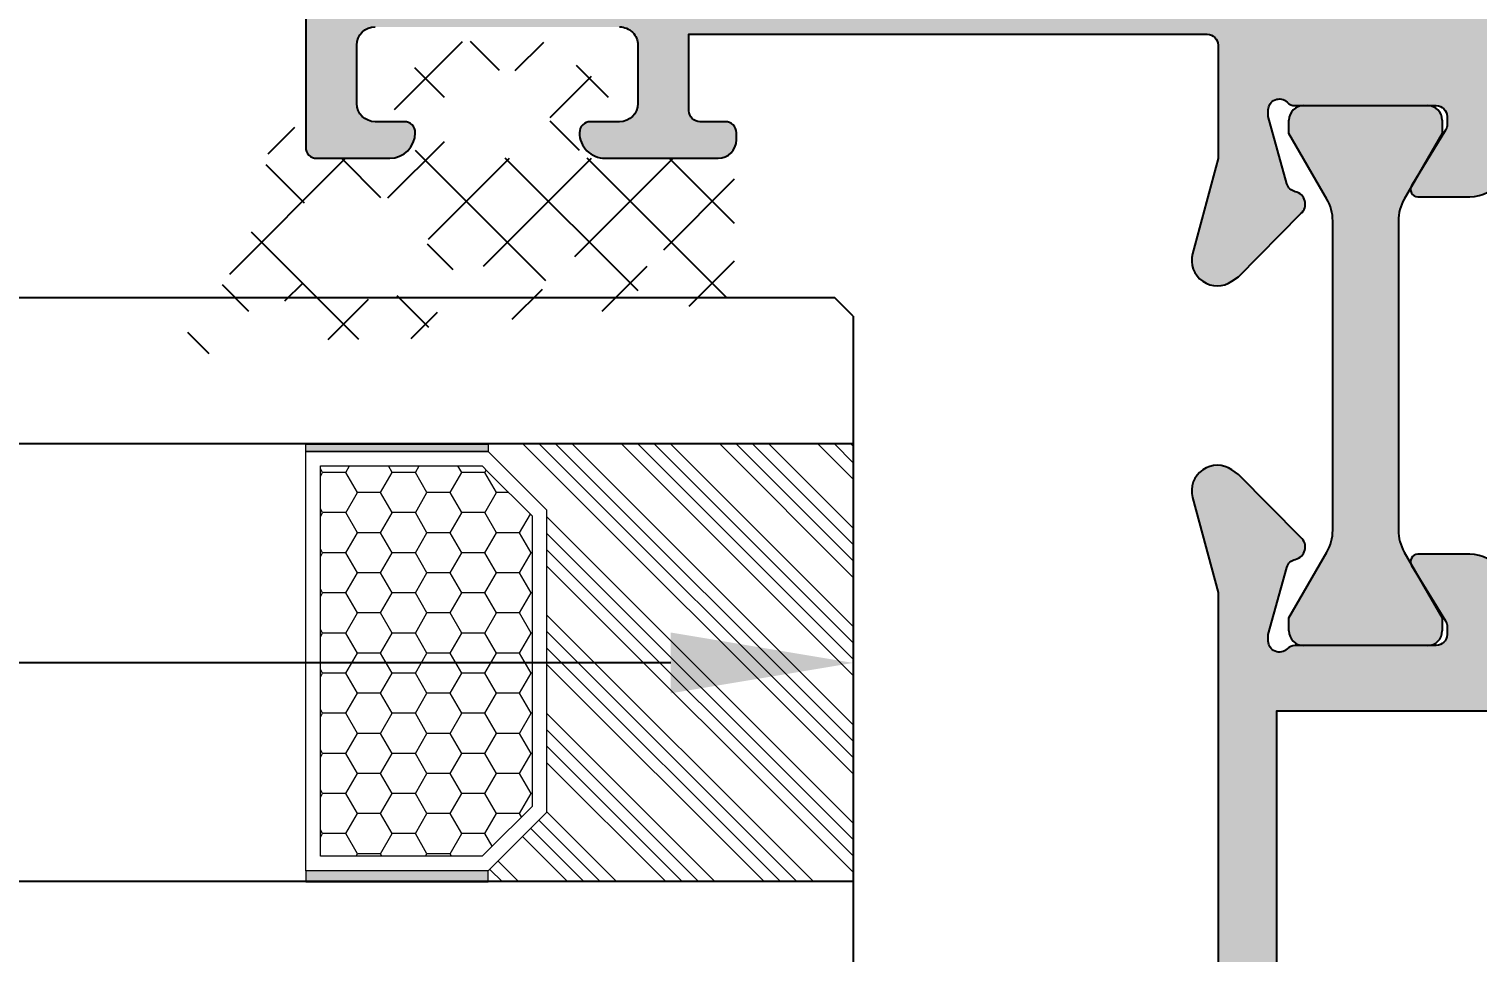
# Model space of a CAD drawing. Header units: millimetres. Extents: x -71832 to -66467, y 2511 to 5495.
# Drawn here: x -70313.92 to -70274.24, y 2772.28 to 2797.58 of the extents above; entities that cross this region are included whole.
import ezdxf

# ---------------------------------------------------------------- set-up
doc = ezdxf.new("R2010")
doc.units = ezdxf.units.MM
doc.layers.add('ATR-tr.', color=252, linetype='Continuous', lineweight=20)
doc.layers.add('epdm hatch', color=253, linetype='Continuous', lineweight=9)
doc.layers.add('ISI BARİYERİ', color=253, linetype='Continuous', true_color=0xadb6b8)
doc.layers.add('ISIBARİYERİ HATCH', color=253, linetype='Continuous', lineweight=20, true_color=0xadb6b8)
doc.layers.add('profiller', color=7, linetype='Continuous')
doc.layers.add('PROFİL HATCH', color=7, linetype='Continuous')
doc.styles.get("Standard").update_dxf_attribs({"font": 'arial.ttf'})
doc.dimstyles.new('CAM ÖLÇÜ', dxfattribs={"dimtxt": 20, "dimasz": 5, "dimexe": 1.25, "dimexo": 5, "dimtad": 0, "dimdec": 0, "dimtxsty": 'Standard', "dimcen": 2.5, "dimadec": 0, "dimazin": 0, "dimtfac": 1, "dimtdec": 0, "dimtmove": 0, "dimatfit": 3, "dimfxl": 1, "dimtfill": 1, "dimarcsym": 0})
doc.dimstyles.new('ISO-25', dxfattribs={"dimtxt": 2.5, "dimasz": 2.5, "dimexe": 1.25, "dimexo": 0.625, "dimtad": 1, "dimtxsty": 'Standard', "dimcen": 2.5, "dimadec": 0, "dimazin": 0, "dimtfac": 1, "dimtmove": 0, "dimatfit": 3, "dimfxl": 1, "dimarcsym": 0})

# ---------------------------------------------------------------- blocks, each defined once
blk = doc.blocks.new('01.11.15 dış cam fitili')
at = {"layer": 'epdm hatch', "lineweight": -2}
h = blk.add_hatch(dxfattribs=at)
h.set_pattern_fill('ANSI37', color=256, scale=0.5)
h.set_pattern_definition([(45, (0, 0), (-1.122532015133643, 1.122532015133643), []), (135, (0, 0), (-1.122532015133643, -1.122532015133643), [])])
edge = h.paths.add_edge_path(flags=16)
edge.add_line((3309.707245401718, 3750.988691072831), (3310.794300213554, 3750.988691072831))
edge.add_arc((3310.794300213554, 3749.488691072832), 1.5, 0, 89.99999999990882, ccw=False)
edge.add_line((3312.294300213554, 3749.488691072834), (3312.294300213554, 3749.210032825362))
edge.add_arc((3311.294300213555, 3749.210032825362), 0.9999999999997726, -90, 1.3017142919125035e-11, ccw=False)
edge.add_line((3311.294300213555, 3748.210032825362), (3309.421171526507, 3748.210032825362))
edge.add_arc((3309.421171526507, 3749.210032825362), 0.9999999999998817, 159.8270027747882, 270, ccw=False)
edge.add_line((3308.482515873313, 3749.554888686161), (3308.768589748524, 3750.333546933632))
edge.add_arc((3309.707245401718, 3749.988691072831), 0.9999999999998864, 90, 159.8270027747759, ccw=False)
edge = h.paths.add_edge_path(flags=16)
edge.add_arc((3305.3925720118, 3745.02624209844), 0.3000000000001819, 180, 269.99999999989143, ccw=False)
edge.add_line((3305.0925720118, 3745.02624209844), (3305.0925720118, 3746.826242098423))
edge.add_arc((3305.3925720118, 3746.826242098423), 0.300000000000523, 90, 179.9999999998915, ccw=False)
edge.add_line((3305.3925720118, 3747.126242098423), (3307.6925720118, 3747.126242098423))
edge.add_arc((3307.6925720118, 3746.826242098423), 0.3000000000001819, 0, 89.99999999989137, ccw=False)
edge.add_line((3307.992572011801, 3746.826242098423), (3307.992572011801, 3745.02624209844))
edge.add_arc((3307.6925720118, 3745.02624209844), 0.300000000000523, 270, 359.99999999989143, ccw=False)
edge.add_line((3307.6925720118, 3744.726242098439), (3305.3925720118, 3744.726242098439))
edge = h.paths.add_edge_path()
edge.add_arc((3317.977875345447, 3747.444155553342), 5.000000000007086, 143.9991893175508, 169.0826782543098, ccw=False)
edge.add_line((3313.93283195707, 3750.383139048737), (3315.711008179714, 3752.830515831919))
edge.add_arc((3315.430004425076, 3753.02836665651), 0.3436685305810545, 324.8511580012453, 494.1535472651476)
edge.add_line((3315.190610550382, 3753.27494044196), (3313.075439628928, 3751.017721420947))
edge.add_arc((3312.73099353324, 3751.392843734687), 0.5092738586468851, 191.2453825373186, 312.5588781057446, ccw=False)
edge.add_arc((3311.250696224193, 3751.098518307704), 1.000000000000385, 11.24538253739973, 89.99999999999996)
edge.add_line((3311.250696224193, 3752.098518307705), (3309.156170498138, 3752.098518307705))
edge.add_arc((3309.156170498138, 3751.098518307705), 0.9999999999997726, 90, 159.8270027747881)
edge.add_line((3308.217514844944, 3751.443374168506), (3307.62148672136, 3749.821058206216))
edge.add_arc((3307.339890025403, 3749.924514964455), 0.2999999999988212, 207.9894135560544, 339.82700277479574, ccw=False)
edge.add_line((3307.074979729029, 3749.783722440242), (3306.28982798757, 3751.369009768771))
edge.add_arc((3305.920043233973, 3751.18586496087), 0.4126533468345803, 26.34802226203792, 159.1274308998583)
edge.add_line((3305.534470197429, 3751.332889510327), (3304.979033404406, 3749.821058206215))
edge.add_arc((3304.697436708448, 3749.924514964457), 0.2999999999996243, 207.9894135559729, 339.8270027746123, ccw=False)
edge.add_line((3304.432526412073, 3749.783722440243), (3303.647374670614, 3751.369009768771))
edge.add_arc((3303.277589917018, 3751.18586496087), 0.4126533468350848, 26.34802226217937, 159.1274308997853)
edge.add_line((3302.892016880471, 3751.332889510327), (3302.340328345614, 3749.823179234559))
edge.add_arc((3302.058552696689, 3749.926147597039), 0.3000000000002113, 200.0736561448781, 339.9263438551219, ccw=False)
edge.add_line((3301.776777047761, 3749.823179234557), (3301.225088512904, 3751.332889510328))
edge.add_arc((3300.839515476358, 3751.18586496087), 0.4126533468340903, 20.87256910003842, 153.6519777380751)
edge.add_line((3300.469730722762, 3751.369009768771), (3300.147535731509, 3750.718471013042))
edge.add_arc((3301.043650488455, 3750.274648590889), 1.000000000010967, 153.6519777382167, 179.9999999999479)
edge.add_line((3300.043650488444, 3750.27464859089), (3300.043650488446, 3747.426242098424))
edge.add_arc((3300.343650488445, 3747.426242098423), 0.2999999999992724, 180, 270.0000000001954)
edge.add_line((3300.343650488445, 3747.126242098424), (3304.292572011799, 3747.126242098423))
edge.add_line((3304.292572011799, 3747.126242098423), (3304.292572011799, 3745.826242098423))
edge.add_line((3304.292572011799, 3745.826242098423), (3303.892572011799, 3745.826242098423))
edge.add_arc((3303.892572011799, 3745.426242098425), 0.3999999999996362, 90, 234.2667560820659)
edge.add_line((3303.658967093073, 3745.101544174275), (3305.292572011801, 3743.926242098439))
edge.add_line((3305.292572011801, 3743.926242098439), (3307.792572011801, 3743.926242098439))
edge.add_line((3307.792572011801, 3743.926242098439), (3309.426176930529, 3745.101544174275))
edge.add_arc((3309.192572011801, 3745.426242098425), 0.3999999999997356, 305.7332439179342, 450)
edge.add_line((3309.192572011801, 3745.826242098423), (3308.7925720118, 3745.826242098423))
edge.add_line((3308.7925720118, 3745.826242098423), (3308.7925720118, 3747.126242098423))
edge.add_line((3308.7925720118, 3747.126242098423), (3311.792572011772, 3747.126242098424))
edge.add_arc((3311.792572011774, 3746.826242098425), 0.2999999999992724, 0, 90.00000000043423, ccw=False)
edge.add_line((3312.092572011772, 3746.826242098423), (3312.092572011772, 3746.139184962447))
edge.add_arc((3312.392572011771, 3746.139184962447), 0.3000000000001819, 180, 349.8697048930432)
edge.add_arc((3355.653301612541, 3740.17719884554), 43.36986322881922, 169.0826782543313, 172.1689910133559, ccw=False)
blk = doc.blocks.new('Spacer_12')
at = {"layer": 'ATR-tr.', "linetype": 'Continuous'}
h = blk.add_hatch(dxfattribs=at)
h.set_pattern_fill('ANSI34', color=256, scale=0.1, angle=-1.27e-14, style=0)
h.set_pattern_definition([(44.99999999999999, (-3312.944693613433, -2875.764121716747), (-1.347038418160372, 1.347038418160372), []), (44.99999999999999, (-3312.495680613434, -2875.764121716747), (-1.347038418160372, 1.347038418160372), []), (44.99999999999999, (-3312.046667613433, -2875.764121716747), (-1.347038418160372, 1.347038418160372), []), (44.99999999999999, (-3311.597653613433, -2875.764121716747), (-1.347038418160372, 1.347038418160372), [])])
h.paths.add_polyline_path([(709.3510135655804, -171.8261245546318), (719.3510135655806, -171.8305039372167), (719.3510135655806, -172.0323291737104), (717.7510135655803, -173.6323291737103), (717.7510135655803, -181.93232917371), (719.3510135655806, -183.5323291737104), (719.3510135655806, -183.8323291737106), (709.3510135655804, -183.8261207188343)])
h = blk.add_hatch(color=0, dxfattribs=at)
h.dxf.hatch_style = 1
h.paths.add_polyline_path([(724.3510135655806, -172.0323291737104), (724.3510135655806, -171.8323291737101), (719.3510135655806, -171.8323291737101), (719.3510135655806, -172.0323291737104)])
at = {"layer": 'ATR-tr.', "ltscale": 2}
h = blk.add_hatch(dxfattribs=at)
h.set_pattern_fill('HONEY', color=256, scale=0.2)
h.set_pattern_definition([(0, (-3993.57276553941, -2623.649700819041), (0.9525000000000002, 0.5499261290000002), [0.635, -1.27]), (120, (-3993.57276553941, -2623.649700819041), (-0.9524999979188384, 0.5499261326046782), [0.6349999999999996, -1.269999999999998]), (60, (-3993.57276553941, -2623.649700819041), (2.0811618e-09, 1.099852261604677), [-1.27, 0.635])])
h.paths.add_polyline_path([(719.5167035655804, -183.1258891737101), (723.95101356558, -183.1258891737101), (723.95101356558, -172.43232917371), (719.5167035655804, -172.43232917371), (719.3510135655806, -172.5980191737103), (718.1510135655797, -173.7980191737101), (718.1510135655797, -181.7666491737104), (719.3510135655806, -182.9609791737101)])
at = {"layer": 'ATR-tr.', "linetype": 'Continuous'}
h = blk.add_hatch(color=0, dxfattribs=at)
h.dxf.hatch_style = 1
h.paths.add_polyline_path([(719.3510135655806, -183.5323291737104), (724.3510135655806, -183.5323291737104), (724.3510135655806, -183.832329173711), (719.3510135655806, -183.8301394824184)])
for q in [(709.3510135655804, -183.8261245546323), (709.3510135655804, -183.8261207188343)]:
    blk.add_line((709.3510135655804, -171.8261245546318), q)
at = {"layer": 'ATR-tr.', "color": 7, "linetype": 'Continuous'}
for points in [[(717.7510135655803, -181.93232917371), (719.3510135655806, -183.5323291737104), (724.3510135655806, -183.5323291737104), (724.3510135655806, -172.0323291737104), (719.3510135655806, -172.0323291737104), (717.7510135655803, -173.6323291737103)], [(719.3510135655806, -182.9609791737101), (719.5167035655804, -183.1258891737101), (723.95101356558, -183.1258891737101), (723.95101356558, -172.43232917371), (719.5167035655804, -172.43232917371), (719.3510135655806, -172.5980191737103), (718.1510135655797, -173.7980191737101), (718.1510135655797, -181.7666491737104)]]:
    blk.add_lwpolyline(points, close=True, dxfattribs=at)
at = {"layer": 'ATR-tr.', "linetype": 'Continuous'}
for points in [[(719.3510135655806, -171.8323291737101), (719.3510135655806, -172.0323291737104), (724.3510135655806, -172.0323291737104), (724.3510135655806, -171.8323291737101), (719.3510135655806, -171.8323291737101)], [(724.3510135655806, -183.8323291737106), (719.3510135655806, -183.8323291737106), (719.3510135655806, -183.5323291737104), (724.3510135655806, -183.5323291737104), (724.3510135655806, -183.8323291737106)]]:
    blk.add_lwpolyline(points, dxfattribs=at)
blk = doc.blocks.new('A011012')
at = {"layer": 'PROFİL HATCH'}
h = blk.add_hatch(color=256, dxfattribs=at)
edge = h.paths.add_edge_path()
edge.add_line((713.4102412709302, 485.0844265036799), (711.5684860352318, 484.574153674876))
edge.add_line((711.5684860352318, 484.574153674876), (711.3868776842332, 484.574153674876))
edge.add_arc((711.3868776841925, 484.8741536749037), 0.3000000000276941, 134.2123339890374, 270.0000000077731, ccw=False)
edge.add_arc((710.9684860347073, 485.3042099831986), 0.3000000005249658, 314.2123339952029, 359.9999999388682)
edge.add_line((711.2684860352324, 485.3042099828784), (711.2684860352324, 489.1741536748726))
edge.add_arc((711.5684860352324, 489.1741536748773), 0.3000000000000682, 90.000000000152, 180.0000000008902, ccw=False)
edge.add_line((711.5684860352318, 489.4741536748774), (711.7841598383397, 489.4741536748738))
edge.add_arc((711.7841598383523, 489.1741536749917), 0.2999999998820044, 58.600000002421496, 90.0000000024101, ccw=False)
edge.add_line((711.9404627278321, 489.4302189140803), (713.4642841088312, 488.5000743705445))
edge.add_arc((713.568486035221, 488.6707845299997), 0.2000000000114253, 238.599999994718, 359.9999999941376)
edge.add_line((713.7684860352322, 488.6707845299793), (713.7684860352322, 490.096367763483))
edge.add_arc((712.7684860352855, 490.0963677634069), 0.9999999999467943, 4.3642299e-09, 58.60000000439787)
edge.add_line((713.289495667033, 490.9499185606769), (711.5079812193138, 492.0373596239373))
edge.add_arc((711.7684860352333, 492.4641350225765), 0.5000000000007958, 180.0000000000587, 238.6000000001934, ccw=False)
edge.add_line((711.2684860352324, 492.4641350225761), (711.2684860352324, 514.4490147292786))
edge.add_arc((711.2684860352324, 514.7490147292796), 0.3000000000010914, 270, 450)
edge.add_line((711.2684860352324, 515.0490147292805), (711.2684860352324, 515.84901472928))
edge.add_arc((711.2684860352324, 516.1490147292793), 0.2999999999992724, 270, 450)
edge.add_line((711.2684860352324, 516.4490147292784), (711.2684860352324, 517.0296216269821))
edge.add_line((711.2684860352324, 517.0296216269821), (711.6484860352297, 517.2490147292815))
edge.add_line((711.6484860352297, 517.2490147292815), (711.2684860352324, 517.4684078315809))
edge.add_line((711.2684860352324, 517.4684078315809), (711.2684860352324, 539.833894435877))
edge.add_arc((711.7684860352341, 539.8338944358761), 0.5000000000015917, 121.3999999998606, 179.9999999998959, ccw=False)
edge.add_line((711.5079812193138, 540.2606698345157), (713.289495667033, 541.3481108977761))
edge.add_arc((712.7684860351949, 542.2016616950968), 1.000000000037549, 301.3999999985184, 359.999999998554)
edge.add_line((713.7684860352322, 542.2016616950718), (713.7684860352322, 543.6272449285755))
edge.add_arc((713.5684860352474, 543.6272449285088), 0.1999999999849251, 1.91179325e-08, 121.4000000194157)
edge.add_line((713.4642841088292, 543.7979550879159), (711.9404627278321, 542.8678105444819))
edge.add_arc((711.7841598383376, 543.1238757835733), 0.2999999998922082, 269.99999999971783, 301.3999999996993, ccw=False)
edge.add_line((711.784159838336, 542.823875783681), (711.5684860352318, 542.823875783681))
edge.add_arc((711.568486035231, 543.1238757836796), 0.2999999999985903, 180.0000000002171, 270.0000000001303, ccw=False)
edge.add_line((711.2684860352324, 543.1238757836786), (711.2684860352324, 546.9938194756763))
edge.add_arc((710.968486034682, 546.9938194754523), 0.3000000005504262, 4.27955082e-08, 45.7876659794796)
edge.add_arc((711.3868776842324, 547.4238757836794), 0.2999999999993016, 89.99999999986971, 225.7876660182998, ccw=False)
edge.add_line((711.3868776842332, 547.7238757836787), (711.5684860352318, 547.7238757836787))
edge.add_line((711.5684860352318, 547.7238757836787), (713.410241271003, 547.2136029548151))
edge.add_arc((713.3356860351811, 546.923014729255), 0.3000000000377369, 12.269099992127906, 75.6101999923556, ccw=False)
edge.add_arc((713.9688345036923, 547.0577834866822), 0.3473381218607392, 191.7980543767293, 318.6536691495776)
edge.add_line((714.2295917191309, 546.8283288168789), (715.9585860352322, 548.5395147292807))
edge.add_line((715.9585860352322, 548.5395147292807), (716.0843924662363, 548.7192112238376))
edge.add_arc((715.5109860352068, 549.1207147292358), 0.6999999999950978, 325.000000004459, 464.9811000043245)
edge.add_line((715.3300357525308, 549.7969225339772), (712.7218860352309, 549.09901472928))
edge.add_line((712.7218860352309, 549.09901472928), (699.8642360352255, 549.09901472928))
edge.add_arc((699.8642360352277, 549.3990147292777), 0.2999999999976808, 179.999999999696, 269.99999999960914, ccw=False)
edge.add_line((699.5642360352299, 549.3990147292793), (699.5642360352299, 550.7990147292805))
edge.add_arc((699.8642360352292, 550.7990147292805), 0.2999999999992724, 90, 180, ccw=False)
edge.add_line((699.8642360352292, 551.09901472928), (700.7642360351759, 551.0990147292362))
edge.add_arc((700.7672170993436, 551.396364750073), 0.2973649636981765, 269.4256039642862, 368.8027899929756)
edge.add_arc((700.0713360352333, 551.2990147292818), 0.9999999999989952, 8.21320000009304, 90.00000000005213)
edge.add_line((700.0713360352324, 552.2990147292808), (699.8642360352292, 552.2990147292808))
edge.add_arc((699.8642360352292, 552.59901472928), 0.2999999999992724, 180, 270, ccw=False)
edge.add_line((699.5642360352299, 552.59901472928), (699.5642360352299, 553.2990147292808))
edge.add_arc((698.7642360352305, 553.2990147292808), 0.7999999999992724, 0, 90)
edge.add_line((698.7642360352305, 554.09901472928), (697.0642360352298, 554.09901472928))
edge.add_arc((697.0642360352272, 552.5990147292827), 1.499999999997271, 89.99999999989578, 180.0000000001041)
edge.add_line((695.5642360352299, 552.59901472928), (695.5642360352299, 552.3990147292773))
edge.add_arc((695.8642360352313, 552.3990147292812), 0.3000000000013188, 180.0000000007381, 269.9999999996091)
edge.add_line((695.8642360352292, 552.09901472928), (696.272576344892, 552.0990147352298))
edge.add_arc((696.280182099176, 552.3900751100119), 0.2911597315331521, 268.5031336788109, 351.8929532602657)
edge.add_arc((696.8642360352287, 552.2990147292804), 0.2999999999996248, 89.9999999999348, 170.4059000001435, ccw=False)
edge.add_line((696.8642360352292, 552.59901472928), (697.764236035225, 552.59901472928))
edge.add_arc((697.7642360352278, 552.299014729278), 0.3000000000020009, 5.210836206970271e-10, 90.00000000052108, ccw=False)
edge.add_line((698.0642360352297, 552.2990147292808), (698.0642360352297, 551.1990147292768))
edge.add_arc((697.7642360352015, 551.199014729299), 0.3000000000283762, 279.59409999604225, 359.9999999957443, ccw=False)
edge.add_arc((697.8622375577455, 550.609095819113), 0.2980062641702003, 99.2692984688865, 180.3232142237193)
edge.add_line((697.5642360352297, 550.6074147292788), (697.5642360352297, 549.3990147292793))
edge.add_arc((697.2642360352304, 549.3990147292793), 0.2999999999992724, 270, 360, ccw=False)
edge.add_line((697.2642360352304, 549.09901472928), (688.864236035229, 549.09901472928))
edge.add_line((688.864236035229, 549.09901472928), (688.5642360352298, 548.7990147292808))
edge.add_line((688.5642360352298, 548.7990147292808), (688.2642360352305, 549.09901472928))
edge.add_line((688.2642360352305, 549.09901472928), (679.8642360352255, 549.09901472928))
edge.add_arc((679.8642360352276, 549.3990147292777), 0.2999999999976808, 179.999999999696, 269.99999999960914, ccw=False)
edge.add_line((679.5642360352299, 549.3990147292793), (679.5642360351826, 550.6074147292697))
edge.add_arc((679.2642518831423, 550.6074201452084), 0.2999841520890005, 359.9989655772696, 440.4085217258683)
edge.add_arc((679.3642360352309, 551.199014729279), 0.30000000000094, 180.0000000000869, 260.40589999956933, ccw=False)
edge.add_line((679.0642360352299, 551.1990147292785), (679.0642360352299, 552.2990147292808))
edge.add_arc((679.3642360352293, 552.2990147292808), 0.2999999999992724, 90, 180, ccw=False)
edge.add_line((679.3642360352293, 552.59901472928), (680.2642360352306, 552.5990147292364))
edge.add_arc((680.2684195193547, 552.3039739980373), 0.2950703892392672, 8.780150547235394, 90.812362147449, ccw=False)
edge.add_arc((680.8558360352232, 552.3990147292225), 0.2999999999834804, 189.5940999893013, 270.0113999897155)
edge.add_line((680.8558957254295, 552.0990147351771), (681.2642360352341, 552.09901472928))
edge.add_arc((681.2642360352302, 552.3990147292797), 0.2999999999996135, 270.0000000007599, 359.9999999999349)
edge.add_line((681.5642360352299, 552.3990147292793), (681.5642360352299, 552.5990147292855))
edge.add_arc((680.0642360352313, 552.5990147292814), 1.499999999998635, 1.563306e-10, 90.00000000005213)
edge.add_line((680.0642360352297, 554.09901472928), (677.864236035229, 554.09901472928))
edge.add_arc((677.864236035229, 553.7990147292807), 0.2999999999992724, 90, 180)
edge.add_line((677.5642360352299, 553.7990147292807), (677.5642360352299, 474.3990147292793))
edge.add_arc((677.8642360352306, 474.3990147292808), 0.3000000000007503, 180.0000000002821, 270.0000000000652)
edge.add_line((677.864236035231, 474.09901472928), (682.2642360352306, 474.09901472928))
edge.add_arc((682.2642360352302, 474.3990147292796), 0.2999999999996135, 270.0000000000652, 360.0000000002823)
edge.add_line((682.5642360352299, 474.3990147292811), (682.5642360352299, 476.3990147292793))
edge.add_arc((681.864236035229, 476.3990147292793), 0.7000000000007276, 0, 90)
edge.add_arc((681.864236035229, 476.7990147292807), 0.2999999999992724, 90, 180)
edge.add_line((681.5642360352299, 476.7990147292807), (681.5642360352299, 475.9990147292814))
edge.add_arc((681.0642360352306, 475.9990147292804), 0.4999999999990905, -89.9999999998958, 1.0419398677186109e-10, ccw=False)
edge.add_line((681.0642360352318, 475.4990147292813), (679.6642360352301, 475.4990147292813))
edge.add_arc((679.664236035231, 475.9990147292823), 0.5000000000009095, 179.9999999998959, 269.9999999998958, ccw=False)
edge.add_line((679.1642360352303, 475.9990147292833), (679.1642360352303, 478.7990147292807))
edge.add_arc((679.4642360352304, 478.7990147292799), 0.3000000000001819, 89.99999999982629, 179.9999999998263, ccw=False)
edge.add_line((679.4642360352312, 479.09901472928), (688.2642360352305, 479.09901472928))
edge.add_line((688.2642360352305, 479.09901472928), (688.5642360352298, 479.3990147292793))
edge.add_line((688.5642360352298, 479.3990147292793), (688.864236035229, 479.09901472928))
edge.add_line((688.864236035229, 479.09901472928), (697.2642360352304, 479.09901472928))
edge.add_arc((697.2642360352312, 478.7990147292815), 0.2999999999985334, -4.885123416897841e-10, 90.00000000013029, ccw=False)
edge.add_line((697.5642360352297, 478.7990147292789), (697.5642360352297, 477.5906227075725))
edge.add_arc((697.8642360352294, 477.5906227075747), 0.2999999999994998, 180.0000000004342, 260.4059317654683)
edge.add_arc((697.7642360351897, 476.9990147292313), 0.3000000000401702, 8.543793228454888e-09, 80.4059317744011, ccw=False)
edge.add_line((698.0642360352297, 476.999014729276), (698.0642360352297, 475.8990147292792))
edge.add_arc((697.7642360352266, 475.8990147292832), 0.3000000000031378, 269.9999999993486, 359.9999999992509, ccw=False)
edge.add_line((697.7642360352232, 475.5990147292799), (696.8642360352292, 475.5990147297784))
edge.add_arc((696.8642360352256, 475.8990147292744), 0.2999999994960376, 189.5940682350062, 270.00000000065137, ccw=False)
edge.add_arc((696.2726280574278, 475.7990147292836), 0.2999999999976679, 9.594068233268864, 90.01142119483542)
edge.add_line((696.2725682561917, 476.099014723321), (695.6642360352319, 476.0990147292799))
edge.add_arc((695.664236035231, 475.9990147292804), 0.0999999999994543, 89.99999999947892, 179.9999999994789)
edge.add_line((695.5642360352316, 475.9990147292814), (695.5642360352299, 475.5990147292799))
edge.add_arc((697.0642360352298, 475.5990147292799), 1.5, 180, 270)
edge.add_line((697.0642360352298, 474.09901472928), (698.7642360355327, 474.09901472928))
edge.add_arc((698.7642360355335, 474.8990147292781), 0.7999999999980787, 269.9999999999267, 360.0017404213635)
edge.add_line((699.5642360351626, 474.8990390301446), (699.5642360352299, 475.8990147292792))
edge.add_arc((699.8642360352292, 475.8990147292792), 0.2999999999992724, 90, 180, ccw=False)
edge.add_line((699.8642360352292, 476.1990147292785), (700.0713360352324, 476.1990147292785))
edge.add_arc((700.0713360352325, 477.1990147292789), 1.000000000000283, 269.9999999999804, 351.7867999996312)
edge.add_arc((700.7672170993436, 477.1016647084826), 0.297364963698083, 351.1972100070135, 450.5743960357136)
edge.add_line((700.7642360351759, 477.3990147293193), (699.8642360352292, 477.3990147292793))
edge.add_arc((699.8642360352326, 477.6990147292822), 0.3000000000029104, 179.9999999993052, 269.9999999993052, ccw=False)
edge.add_line((699.5642360352299, 477.6990147292858), (699.5642360352299, 478.7990147292807))
edge.add_arc((699.8642360352306, 478.7990147292791), 0.300000000000864, 90.00000000030388, 179.9999999996852, ccw=False)
edge.add_line((699.8642360352292, 479.09901472928), (710.7643157235302, 479.09901472928))
edge.add_arc((710.7643157235295, 479.3990147292799), 0.2999999999998408, 270.0000000001303, 359.9964705841931)
edge.add_line((711.06431572296, 479.3989962493019), (711.0645313249347, 482.8990332092803))
edge.add_arc((711.3645313243373, 482.8990147293066), 0.29999999997194, 90.00000000106388, 179.996470585007, ccw=False)
edge.add_line((711.3645313243317, 483.1990147292786), (712.7218860352309, 483.1990147292786))
edge.add_line((712.7218860352309, 483.1990147292786), (715.3300357525308, 482.5011069244797))
edge.add_arc((715.5109860351881, 483.177314729273), 0.7000000000409115, 255.0188999982562, 394.999999998233)
edge.add_line((716.0843924662363, 483.5788182347246), (715.9585860352322, 483.7585147292814))
edge.add_line((715.9585860352322, 483.7585147292814), (714.2295917191309, 485.4697006416795))
edge.add_arc((713.9688345036822, 485.2402459717346), 0.3473381219617801, 41.34633086689371, 168.2019456117627)
edge.add_arc((713.3356860350895, 485.3750147292268), 0.3000000000298078, 284.3898000117535, 347.7309000122182, ccw=False)
h.paths.add_polyline_path([(709.4684860352295, 480.9990147292814), (709.4725577902295, 547.4990147292815), (679.1642360352319, 547.4990147292815), (679.1642360352319, 480.9990147292814)], flags=16)
at = {"layer": 'profiller', "lineweight": -2, "ltscale": 0.5}
blk.add_lwpolyline([(713.289495667033, 541.3481108977761, 0.2614125764231834), (713.7684860352322, 542.2016616950718), (713.7684860352322, 543.6272449285755, 0.5855240683216208), (713.4642841088292, 543.7979550879159), (711.9404627278321, 542.8678105444819, -0.1378721067474613), (711.784159838336, 542.823875783681), (711.5684860352318, 542.823875783681, -0.4142135623725622), (711.2684860352324, 543.1238757836786), (711.2684860352324, 546.9938194756763, 0.2024876491247883), (711.1776818597222, 547.2088476296926, -0.6731613627882966), (711.3868776842332, 547.7238757836787), (711.5684860352318, 547.7238757836787), (713.410241271003, 547.2136029548151, -0.2836365561169241), (713.6288341315463, 546.9867657576401, 0.6179478668531792), (714.2295917191309, 546.8283288168789), (715.9585860352322, 548.5395147292807), (716.0843924662363, 548.7192112238376, 0.7000846457976185), (715.3300357525308, 549.7969225339772), (712.7218860352309, 549.09901472928), (699.8642360352255, 549.09901472928, -0.4142135623725622)], format="xyb", dxfattribs=at)
blk.add_lwpolyline([(709.4684860352295, 480.9990147292814), (709.4725577902295, 547.4990147292815), (679.1642360352319, 547.4990147292815), (679.1642360352319, 480.9990147292814)], close=True, dxfattribs=at)
blk = doc.blocks.new('A011013')
at = {"layer": 'PROFİL HATCH'}
h = blk.add_hatch(color=256, dxfattribs=at)
edge = h.paths.add_edge_path()
edge.add_arc((723.368237566681, 485.2402459717358), 0.3473381219612461, 11.79805438804687, 138.6536691332983)
edge.add_line((723.1074803512322, 485.4697006416795), (721.3784860352292, 483.7585147292814))
edge.add_line((721.3784860352292, 483.7585147292814), (721.2526796042287, 483.5788182347246))
edge.add_arc((721.8260860352261, 483.1773147292546), 0.700000000009796, 144.9999999981333, 284.9810999981087)
edge.add_line((722.0070363178323, 482.5011069244797), (724.6151860352305, 483.1990147292786))
edge.add_line((724.6151860352305, 483.1990147292786), (727.5260860352306, 483.1990147292786))
edge.add_arc((727.5260860352306, 482.6990147292776), 0.5000000000009095, 1.0419398677186109e-10, 90, ccw=False)
edge.add_line((728.0260860352313, 482.6990147292786), (728.0260860352313, 475.9990147292833))
edge.add_arc((727.5260860352306, 475.9990147292823), 0.5000000000009095, -89.9999999998958, 1.0419398677186109e-10, ccw=False)
edge.add_line((727.5260860352313, 475.4990147292813), (726.12608603523, 475.4990147292813))
edge.add_arc((726.1260860352307, 475.9990147292804), 0.4999999999990905, 179.9999999998959, 269.9999999998958, ccw=False)
edge.add_line((725.6260860352317, 475.9990147292814), (725.6260860352327, 476.7990147292807))
edge.add_arc((725.3260860352328, 476.7990147292803), 0.2999999999997271, 8.68503e-11, 90.00000000008686)
edge.add_arc((725.3260860352325, 476.3990147292793), 0.7000000000007276, 90, 180)
edge.add_line((724.6260860352317, 476.3990147292793), (724.6260860352317, 474.3990147292811))
edge.add_arc((724.9260860352314, 474.3990147292796), 0.2999999999996135, 179.9999999997177, 269.9999999999349)
edge.add_line((724.926086035231, 474.09901472928), (729.3260860352304, 474.09901472928))
edge.add_arc((729.3260860352301, 474.3990147292797), 0.2999999999998408, 270.0000000001086, 359.9999999998914)
edge.add_line((729.62608603523, 474.3990147292793), (729.62608603523, 573.7990147292808))
edge.add_arc((729.326086035229, 573.7990147292792), 0.300000000000864, 3.039762e-10, 90.00000000039086)
edge.add_line((729.326086035227, 574.09901472928), (724.926086035231, 574.09901472928))
edge.add_arc((724.926086035231, 573.7990147292808), 0.2999999999992724, 90, 180)
edge.add_line((724.6260860352317, 573.7990147292808), (724.6260860352317, 571.7990147292807))
edge.add_arc((725.3260860352327, 571.799014729281), 0.700000000000955, 180.0000000000186, 269.9999999999069)
edge.add_arc((725.3260860352322, 571.3990147292805), 0.3000000000004093, 269.9999999998697, 359.9999999997828)
edge.add_line((725.6260860352327, 571.3990147292792), (725.6260860352317, 572.1990147292784))
edge.add_arc((726.1260860352307, 572.1990147292793), 0.4999999999990905, 90.0000000001042, 180.0000000001043, ccw=False)
edge.add_line((726.12608603523, 572.6990147292784), (727.7260860352321, 572.6990147292784))
edge.add_arc((727.7260860352313, 572.1990147292776), 0.5000000000009095, -1.0419398677186109e-10, 89.9999999998958, ccw=False)
edge.add_line((728.2260860352321, 572.1990147292768), (728.2260860352321, 565.4990147292815))
edge.add_arc((727.7260860352313, 565.4990147292822), 0.5000000000009095, 269.9999999998958, 359.9999999998958, ccw=False)
edge.add_line((727.7260860352303, 564.9990147292815), (726.1260860352317, 564.9990147292815))
edge.add_arc((726.1260860352307, 565.4990147292806), 0.4999999999990905, 180.0000000001043, 270.00000000010425, ccw=False)
edge.add_line((725.6260860352317, 565.4990147292798), (725.6260860352317, 566.2990147292807))
edge.add_arc((725.3260860352327, 566.2990147292807), 0.2999999999991587, 359.9999999999783, 450.0000000001953)
edge.add_arc((725.3260860352319, 565.8990147292797), 0.7000000000002728, 90.0000000000372, 180.0000000000372)
edge.add_line((724.6260860352317, 565.8990147292792), (724.6260860352317, 562.7990147292805))
edge.add_arc((725.1260860352307, 562.7990147292797), 0.4999999999990905, 179.9999999998957, 269.9999999998958)
edge.add_line((725.12608603523, 562.2990147292805), (725.3260860352325, 562.2990147292805))
edge.add_arc((725.3260860352327, 562.5990147292807), 0.2999999999999545, 269.9999999999566, 359.9999999998697)
edge.add_line((725.6260860352327, 562.59901472928), (725.6260860352317, 563.2990147292807))
edge.add_arc((725.9260860352312, 563.2990147292805), 0.2999999999993861, 89.99999999967429, 179.9999999999783, ccw=False)
edge.add_line((725.9260860352327, 563.59901472928), (728.0260860352313, 563.59901472928))
edge.add_line((728.0260860352313, 563.59901472928), (728.0260860352313, 549.3990147292793))
edge.add_arc((727.7260860352321, 549.3990147292793), 0.2999999999992724, 270, 360, ccw=False)
edge.add_line((727.7260860352321, 549.09901472928), (724.6151860352305, 549.09901472928))
edge.add_line((724.6151860352305, 549.09901472928), (722.0070363178323, 549.7969225339772))
edge.add_arc((721.8260860352069, 549.1207147292548), 0.6999999999638533, 75.01889999925595, 214.9999999992318)
edge.add_line((721.2526796042287, 548.7192112238376), (721.3784860352292, 548.5395147292807))
edge.add_line((721.3784860352292, 548.5395147292807), (723.1074803512322, 546.8283288168789))
edge.add_arc((723.3682375666997, 547.0577834867506), 0.347338121927459, 221.3463308557758, 348.2019456238424)
edge.add_arc((724.0013860351872, 546.923014729283), 0.2999999999567556, 104.3897999982766, 167.7308999986185, ccw=False)
edge.add_line((723.9268307994328, 547.2136029547768), (725.7685860351316, 547.7238757836787))
edge.add_line((725.7685860351316, 547.7238757836787), (725.9501943861301, 547.7238757836787))
edge.add_arc((725.9501943861691, 547.4238757836514), 0.3000000000275804, -45.78766601099329, 90.0000000074474, ccw=False)
edge.add_arc((726.3685860351922, 546.9938194755537), 0.3000000000613641, 134.2123339582939, 179.9999999765938)
edge.add_line((726.0685860351308, 546.9938194756763), (726.0685860351316, 543.1238757836786))
edge.add_arc((725.7685860351332, 543.1238757836796), 0.2999999999985903, 269.99999999969606, 359.99999999978286, ccw=False)
edge.add_line((725.7685860351316, 542.823875783681), (725.552912232129, 542.823875783681))
edge.add_arc((725.5529122320766, 543.1238757837554), 0.3000000000744194, 238.6000000100949, 270.00000000996613, ccw=False)
edge.add_line((725.3966093425312, 542.8678105444819), (723.8727879615321, 543.7979550879159))
edge.add_arc((723.7685860351158, 543.627244928508), 0.199999999984724, 58.59999998112004, 179.9999999806541)
edge.add_line((723.5685860351309, 543.6272449285755), (723.5685860351309, 542.2016616950718))
edge.add_arc((724.5685860351683, 542.2016616950968), 1.000000000037515, 180.000000001446, 238.6000000014815)
edge.add_line((724.0475764033304, 541.3481108977761), (727.5865908511518, 539.1878872527182))
edge.add_arc((727.3260860352309, 538.7611118540812), 0.4999999999997918, 1.3017142919125035e-11, 58.599999999894294, ccw=False)
edge.add_line((727.8260860352307, 538.7611118540812), (727.8260860352307, 517.84901472928))
edge.add_arc((727.8260860352307, 517.5490147292808), 0.2999999999992724, 90, 270)
edge.add_line((727.8260860352307, 517.2490147292815), (727.8260860352307, 516.4490147292784))
edge.add_arc((727.8260860352307, 516.1490147292793), 0.2999999999992724, 90, 270)
edge.add_line((727.8260860352307, 515.84901472928), (727.8260860352307, 515.2684078315801))
edge.add_line((727.8260860352307, 515.2684078315801), (727.4460860352297, 515.0490147292805))
edge.add_line((727.4460860352297, 515.0490147292805), (727.8260860352307, 514.8296216269812))
edge.add_line((727.8260860352307, 514.8296216269812), (727.8260860352307, 493.5369176043791))
edge.add_arc((727.3260860352309, 493.5369176043791), 0.4999999999997728, 301.4000000001057, 359.999999999987, ccw=False)
edge.add_line((727.5865908511518, 493.1101422057421), (724.0475764033304, 490.9499185606769))
edge.add_arc((724.5685860350778, 490.0963677634069), 0.9999999999468091, 121.3999999956021, 179.9999999958442)
edge.add_line((723.5685860351309, 490.0963677634795), (723.5685860351309, 488.6707845299793))
edge.add_arc((723.7685860351422, 488.6707845299994), 0.2000000000113005, 180.0000000058135, 301.4000000053353)
edge.add_line((723.8727879615321, 488.5000743705445), (725.3966093425312, 489.4302189140803))
edge.add_arc((725.5529122320617, 489.1741536748106), 0.3000000000632473, 89.99999998786268, 121.3999999878491, ccw=False)
edge.add_line((725.5529122321254, 489.4741536748738), (725.7685860351316, 489.4741536748774))
edge.add_arc((725.7685860351307, 489.1741536748765), 0.3000000000009777, -3.6908431866322644e-10, 89.99999999984811, ccw=False)
edge.add_line((726.0685860351316, 489.1741536748745), (726.0685860351308, 485.3042099828784))
edge.add_arc((726.3685860351942, 485.304209983001), 0.3000000000633918, 180.0000000233844, 225.7876660417775)
edge.add_arc((725.9501943861708, 484.8741536749026), 0.3000000000265919, -90.00000000775128, 45.78766601098067, ccw=False)
edge.add_line((725.9501943861301, 484.574153674876), (725.7685860351316, 484.574153674876))
edge.add_line((725.7685860351316, 484.574153674876), (723.9268307994328, 485.0844265036799))
edge.add_arc((724.0013860352742, 485.3750147292273), 0.3000000000303166, 192.2690999878376, 255.6101999881813, ccw=False)
at = {"layer": 'profiller', "lineweight": -2, "ltscale": 0.5}
for points in [[(729.326086035227, 574.09901472928), (724.926086035231, 574.09901472928, 0.4142135623730951), (724.6260860352317, 573.7990147292808), (724.6260860352317, 571.7990147292807, 0.4142135623725622), (725.3260860352314, 571.09901472928, 0.4142135623725622), (725.6260860352327, 571.3990147292792), (725.6260860352317, 572.1990147292784, -0.4142135623730951), (726.12608603523, 572.6990147292784), (727.7260860352321, 572.6990147292784, -0.4142135623730951), (728.2260860352321, 572.1990147292768)], [(728.2260860352321, 565.4990147292815, -0.4142135623730951), (727.7260860352303, 564.9990147292815), (726.1260860352317, 564.9990147292815, -0.4142135623730951), (725.6260860352317, 565.4990147292798), (725.6260860352317, 566.2990147292807, 0.4142135623741607), (725.3260860352314, 566.59901472928, 0.4142135623730951), (724.6260860352317, 565.8990147292792), (724.6260860352317, 562.7990147292805, 0.4142135623730951), (725.12608603523, 562.2990147292805), (725.3260860352325, 562.2990147292805, 0.4142135623725622), (725.6260860352327, 562.59901472928), (725.6260860352317, 563.2990147292807, -0.4142135623746935), (725.9260860352327, 563.59901472928), (728.0260860352313, 563.59901472928), (728.0260860352313, 549.3990147292793, -0.4142135623730951), (727.7260860352321, 549.09901472928), (724.6151860352305, 549.09901472928), (722.0070363178323, 549.7969225339772, 0.7000846457983197), (721.2526796042287, 548.7192112238376), (721.3784860352292, 548.5395147292807), (723.1074803512322, 546.8283288168789, 0.6179478668244162), (723.7082379389115, 546.9867657576982, -0.283636556117431), (723.9268307994328, 547.2136029547768), (725.7685860351316, 547.7238757836787), (725.9501943861301, 547.7238757836787, -0.6731613627882966), (726.1593902107264, 547.2088476296708, 0.2024876494955498), (726.0685860351308, 546.9938194756763), (726.0685860351316, 543.1238757836786, -0.4142135623736278), (725.7685860351316, 542.823875783681), (725.552912232129, 542.823875783681, -0.1378721067469979), (725.3966093425312, 542.8678105444819), (723.8727879615321, 543.7979550879159, 0.5855240683170199), (723.5685860351309, 543.6272449285755), (723.5685860351309, 542.2016616950718, 0.2614125764231834), (724.0475764033304, 541.3481108977761)]]:
    blk.add_lwpolyline(points, format="xyb", dxfattribs=at)
blk = doc.blocks.new('14.8I BARİYER')
at = {"layer": 'ISIBARİYERİ HATCH', "lineweight": -2}
h = blk.add_hatch(color=256, dxfattribs=at)
h.dxf.hatch_style = 1
edge = h.paths.add_edge_path()
edge.add_arc((-4.239230573470194, 3.000000000000909), 1.200000047684627, 240.0000008905166, 269.9999999951363)
edge.add_line((-4.239230573571147, 1.799999952316284), (4.239230573571147, 1.799999952316284))
edge.add_arc((4.239230573572058, 2.999999999997953), 1.200000047681725, 269.9999999999565, 299.9999991095164)
edge.add_line((4.83923058126129, 1.960769464837994), (6.639230462462363, 2.99999988079071))
edge.add_line((6.639230462462363, 2.99999988079071), (7.000000126927261, 2.99999988079071))
edge.add_arc((7.000000089457897, 2.59999987482979), 0.4000000059608643, 6.508571459562518e-11, 89.99999463277902, ccw=False)
edge.add_line((7.400000095418362, 2.599999874830245), (7.400000095417452, -0.7999999037961061))
edge.add_arc((7.000000089456988, -0.7999999225137345), 0.4000000059607493, -89.9999946327788, 2.6810702138391207e-06, ccw=False)
edge.add_line((7.000000126927261, -1.199999928474426), (6.639230462462363, -1.199999928474426))
edge.add_line((6.639230462462363, -1.199999928474426), (4.83923058126129, -0.1607695125221653))
edge.add_arc((4.239230573570239, -1.200000047684397), 1.200000047684339, 60.00000089045726, 89.99999999995656)
edge.add_line((4.239230573571147, 0), (-4.239230573571147, 0))
edge.add_arc((-4.239230573469285, -1.200000047684852), 1.200000047684909, 90.00000000490706, 119.9999991095264)
edge.add_line((-4.839230581159426, -0.1607695125221653), (-6.639230462360501, -1.199999928474426))
edge.add_line((-6.639230462360501, -1.199999928474426), (-7.000000126825397, -1.199999928474426))
edge.add_arc((-7.000000089356034, -0.7999999225137345), 0.4000000059607506, 179.9999973188974, 269.99999463277896, ccw=False)
edge.add_line((-7.400000095316499, -0.7999999037961061), (-7.400000095316499, 2.599999874830245))
edge.add_arc((-7.000000089356034, 2.599999874830245), 0.4000000059605214, 90.00000536722109, 179.9999999999675, ccw=False)
edge.add_line((-7.000000126825397, 2.99999988079071), (-6.639230462360501, 2.99999988079071))
edge.add_line((-6.639230462360501, 2.99999988079071), (-4.839230581159426, 1.960769464837994))
at = {"layer": 'profiller', "lineweight": -2, "ltscale": 0.5}
for p, q in [((-7.000000126825397, 2.99999988079071), (-6.639230462360501, 2.99999988079071)), ((-6.639230462360501, 2.99999988079071), (-4.839230581159426, 1.960769464837994)), ((4.83923058126129, 1.960769464837994), (6.639230462462363, 2.99999988079071)), ((6.639230462462363, 2.99999988079071), (7.000000126927261, 2.99999988079071)), ((-7.400000095316499, -0.7999999037961061), (-7.400000095316499, 2.599999874830245)), ((7.400000095418362, 2.599999874830245), (7.400000095417452, -0.7999999037961061)), ((-4.239230573571147, 1.799999952316284), (4.239230573571147, 1.799999952316284)), ((4.239230573571147, 0), (-4.239230573571147, 0)), ((-4.839230581159426, -0.1607695125221653), (-6.639230462360501, -1.199999928474426)), ((6.639230462462363, -1.199999928474426), (4.83923058126129, -0.1607695125221653)), ((-6.639230462360501, -1.199999928474426), (-7.000000126825397, -1.199999928474426)), ((7.000000126927261, -1.199999928474426), (6.639230462462363, -1.199999928474426))]:
    blk.add_line(p, q, dxfattribs=at)
for centre, radius, start, end in [((-7.000000089356034, 2.599999874830245), 0.4000000059605214, 90.00000536722106, 179.9999999999674), ((7.000000089457897, 2.59999987482979), 0.4000000059608643, 6.51378e-11, 89.99999463277895), ((-4.239230573470194, 3.000000000000909), 1.200000047684627, 240.0000008905166, 269.9999999951363), ((4.239230573572058, 2.999999999997953), 1.200000047681725, 269.9999999999565, 299.9999991095164), ((-4.239230573469285, -1.200000047684852), 1.200000047684909, 90.00000000490706, 119.9999991095264), ((4.239230573570239, -1.200000047684397), 1.200000047684339, 60.00000089045726, 89.99999999995656), ((-7.000000089356034, -0.7999999225137345), 0.4000000059607506, 179.9999973188971, 269.9999946327789), ((7.000000089456988, -0.7999999225137345), 0.4000000059607493, 270.000005367221, 2.6810701566e-06)]:
    blk.add_arc(centre, radius, start, end, dxfattribs=at)
blk = doc.blocks.new('AT116F03')
at = {"lineweight": -2}
blk.add_blockref('14.8I BARİYER', (718.6684861305487, 544.1588476441603), dxfattribs=at)
at = {"layer": 'profiller', "color": 0, "lineweight": -2}
for name in ['A011013', 'A011012']:
    blk.add_blockref(name, (0, 0), dxfattribs=at)
blk = doc.blocks.new('RST116-2')
at = {"lineweight": -2}
for p, q in [((35.00000000000591, 89.18809352729271), (35.00000000000591, 92.6880935272927)), ((35.00000000000591, 89.18809352729271), (77.76826465751716, 89.18809352729271)), ((35.00000000000591, 73.68809352729272), (35.00000000000591, 77.18809352729272)), ((35.00000000000591, 77.18809352729272), (77.76826465751716, 77.18809352729272)), ((35.00000000000591, 73.68809352729272), (35.5000000000059, 73.18809352729272)), ((35.5000000000059, 73.18809352729272), (77.76826465751716, 73.18809352729455))]:
    blk.add_line(p, q, dxfattribs=at)
at = {"xscale": -1, "rotation": 180}
blk.add_blockref('Spacer_12', (-674.3510135655745, -94.6380310273396), dxfattribs=at)
at = {"layer": 'epdm hatch', "lineweight": -2}
blk.add_blockref('01.11.15 dış cam fitili', (-3261.790784013982, -3677.768720687801), dxfattribs=at)
at = {"layer": 'ISI BARİYERİ', "lineweight": -2, "rotation": 270}
blk.add_blockref('AT116F03', (-524.0990147292708, 793.9836074458545), dxfattribs=at)
blk = doc.blocks.new('*D41')
at = {"color": 0, "lineweight": -2, "transparency": 16777216}
for p, q in [((-71642.45847779475, 2782.960242427402), (-71642.45847779475, 2778.95617234529)), ((-70291.33517824407, 2782.960242427402), (-70291.33517824407, 2778.95617234529)), ((-71637.45847779473, 2780.20617234529), (-70994.51364248052, 2780.20617234529)), ((-70296.33517824407, 2780.20617234529), (-70939.2800135583, 2780.20617234529))]:
    blk.add_line(p, q, dxfattribs=at)
at = {"color": 0, "transparency": 16777216}
for points in [[(-71637.45847779473, 2781.039505678624), (-71637.45847779473, 2779.372839011957), (-71642.45847779475, 2780.20617234529)], [(-70296.33517824407, 2781.039505678624), (-70296.33517824407, 2779.372839011957), (-70291.33517824407, 2780.20617234529)]]:
    blk.add_solid(points, dxfattribs=at)
at = {"layer": 'Defpoints', "color": 0, "transparency": 16777216}
for p in [(-71642.45847779475, 2787.960242427402), (-70291.33517824407, 2787.960242427402), (-71642.45847779475, 2780.20617234529)]:
    blk.add_point(p, dxfattribs=at)
at = {"color": 0, "transparency": 16777216, "insert": (-70966.89682801941, 2780.20617234529), "char_height": 20, "attachment_point": 5, "bg_fill": 3, "box_fill_scale": 1.1, "bg_fill_color": 9, "bg_fill_true_color": 13158600, "bg_fill_transparency": 0}
blk.add_mtext('1351', dxfattribs=at)
blk = doc.blocks.new('*D42')
at = {"color": 0, "lineweight": -2, "transparency": 16777216}
for p, q in [((-71677.75826267153, 2861.373336319543), (-71677.75826267153, 2641.329332604801)), ((-68737.59138272124, 2861.373336671976), (-68737.59138272124, 2641.329332604801)), ((-71675.25826267153, 2642.579332604801), (-70302.67482269638, 2642.579332604801)), ((-68740.09138272122, 2642.579332604801), (-70112.67482269638, 2642.579332604801))]:
    blk.add_line(p, q, dxfattribs=at)
at = {"color": 0, "transparency": 16777216}
for points in [[(-71675.25826267153, 2642.995999271467), (-71675.25826267153, 2642.162665938134), (-71677.75826267153, 2642.579332604801)], [(-68740.09138272122, 2642.995999271467), (-68740.09138272122, 2642.162665938134), (-68737.59138272124, 2642.579332604801)]]:
    blk.add_solid(points, dxfattribs=at)
at = {"layer": 'Defpoints', "color": 0, "transparency": 16777216}
for p in [(-71677.75826267153, 2861.998336319543), (-68737.59138272124, 2861.998336671975), (-71677.75826267153, 2642.579332604801)]:
    blk.add_point(p, dxfattribs=at)
at = {"color": 0, "transparency": 16777216, "insert": (-70207.67482269638, 2642.579332604801), "char_height": 60, "attachment_point": 5}
blk.add_mtext('2940', dxfattribs=at)
blk = doc.blocks.new('*D43')
at = {"color": 0, "lineweight": -2, "transparency": 16777216}
for p, q in [((-70306.33517824407, 2861.523335954686), (-70306.33517824407, 2914.361702785786)), ((-68784.39772000548, 2861.523335957174), (-68784.39772000548, 2914.361702785786)), ((-70303.83517824407, 2913.111702785787), (-70010.94625812885, 2913.111702785787)), ((-68786.89772000548, 2913.111702785787), (-69079.78664012067, 2913.111702785787))]:
    blk.add_line(p, q, dxfattribs=at)
at = {"color": 0, "transparency": 16777216}
for points in [[(-70303.83517824407, 2913.528369452452), (-70303.83517824407, 2912.695036119119), (-70306.33517824407, 2913.111702785787)], [(-68786.89772000548, 2913.528369452452), (-68786.89772000548, 2912.695036119119), (-68784.39772000548, 2913.111702785787)]]:
    blk.add_solid(points, dxfattribs=at)
at = {"layer": 'Defpoints', "color": 0, "transparency": 16777216}
for p in [(-70306.33517824407, 2913.111702785787), (-70306.33517824407, 2860.898335954687), (-68784.39772000548, 2860.898335957174)]:
    blk.add_point(p, dxfattribs=at)
at = {"color": 0, "transparency": 16777216, "insert": (-69545.36644912478, 2913.111702785787), "char_height": 60, "attachment_point": 5}
blk.add_mtext('KANAT GENİŞLİĞİ 1522', dxfattribs=at)
blk = doc.blocks.new('*D44')
at = {"color": 0, "lineweight": -2, "transparency": 16777216}
for p, q in [((-71677.75826260996, 2747.749892191635), (-71677.75826260996, 2699.757241038571)), ((-70246.33517824407, 2746.353964544056), (-70246.33517824407, 2699.757241038571)), ((-71675.25826260996, 2701.007241038571), (-71509.27727977218, 2701.007241038571)), ((-70248.83517824407, 2701.007241038571), (-70414.81616108186, 2701.007241038571))]:
    blk.add_line(p, q, dxfattribs=at)
at = {"color": 0, "transparency": 16777216}
for points in [[(-71675.25826260996, 2701.423907705237), (-71675.25826260996, 2700.590574371904), (-71677.75826260996, 2701.007241038571)], [(-70248.83517824407, 2701.423907705237), (-70248.83517824407, 2700.590574371904), (-70246.33517824407, 2701.007241038571)]]:
    blk.add_solid(points, dxfattribs=at)
at = {"layer": 'Defpoints', "color": 0, "transparency": 16777216}
for p in [(-71677.75826260996, 2748.374892191636), (-70246.33517824407, 2746.978964544056), (-70246.33517824407, 2701.007241038571)]:
    blk.add_point(p, dxfattribs=at)
at = {"color": 0, "transparency": 16777216, "insert": (-70962.04672042702, 2701.007241038571), "char_height": 60, "attachment_point": 5}
blk.add_mtext('ORTA KAYIT KONUMU 1431', dxfattribs=at)

msp = doc.modelspace()

# ---------------------------------------------------------------- block references
at = {"rotation": 180}
msp.add_blockref('RST116-2', (-70256.33517824407, 2863.398335954695), dxfattribs=at)

# ---------------------------------------------------------------- next in the draw order: dimensions: what is measured, and where the dimension line sits
dim = msp.add_linear_dim(base=(-71642.45847779475, 2780.20617234529), p1=(-70291.33517824407, 2787.960242427402), p2=(-71642.45847779475, 2787.960242427402), angle=180, dimstyle='CAM ÖLÇÜ')
dim.commit()
dim.dimension.update_dxf_attribs({"geometry": '*D41', "text_midpoint": (-70966.89682801941, 2780.20617234529)})

# ---------------------------------------------------------------- next in the draw order: dimensions: what is measured, and where the dimension line sits
for base, p1, p2, text, picture, middle in [((-70306.33517824407, 2913.111702785787), (-68784.39772000548, 2860.898335957174), (-70306.33517824407, 2860.898335954687), 'KANAT GENİŞLİĞİ <>', '*D43', (-69545.36644912478, 2913.111702785787)), ((-70246.33517824407, 2701.007241038571), (-71677.75826260996, 2748.374892191636), (-70246.33517824407, 2746.978964544056), 'ORTA KAYIT KONUMU <>', '*D44', (-70962.04672042702, 2701.007241038571))]:
    dim = msp.add_linear_dim(base=base, p1=p1, p2=p2, angle=180, text=text, dimstyle='ISO-25', override={"dimtxt": 60, "dimgap": 5, "dimtad": 0, "dimdec": 0})
    dim.commit()
    dim.dimension.update_dxf_attribs({"geometry": picture, "text_midpoint": middle})
dim = msp.add_linear_dim(base=(-71677.75826267153, 2642.579332604801), p1=(-68737.59138272124, 2861.998336671975), p2=(-71677.75826267153, 2861.998336319543), angle=180, dimstyle='ISO-25', override={"dimtxt": 60, "dimgap": 5, "dimtad": 0, "dimdec": 0})
dim.commit()
dim.dimension.update_dxf_attribs({"geometry": '*D42', "text_midpoint": (-70207.67482269638, 2642.579332604801)})

doc.saveas('drawing.dxf')
